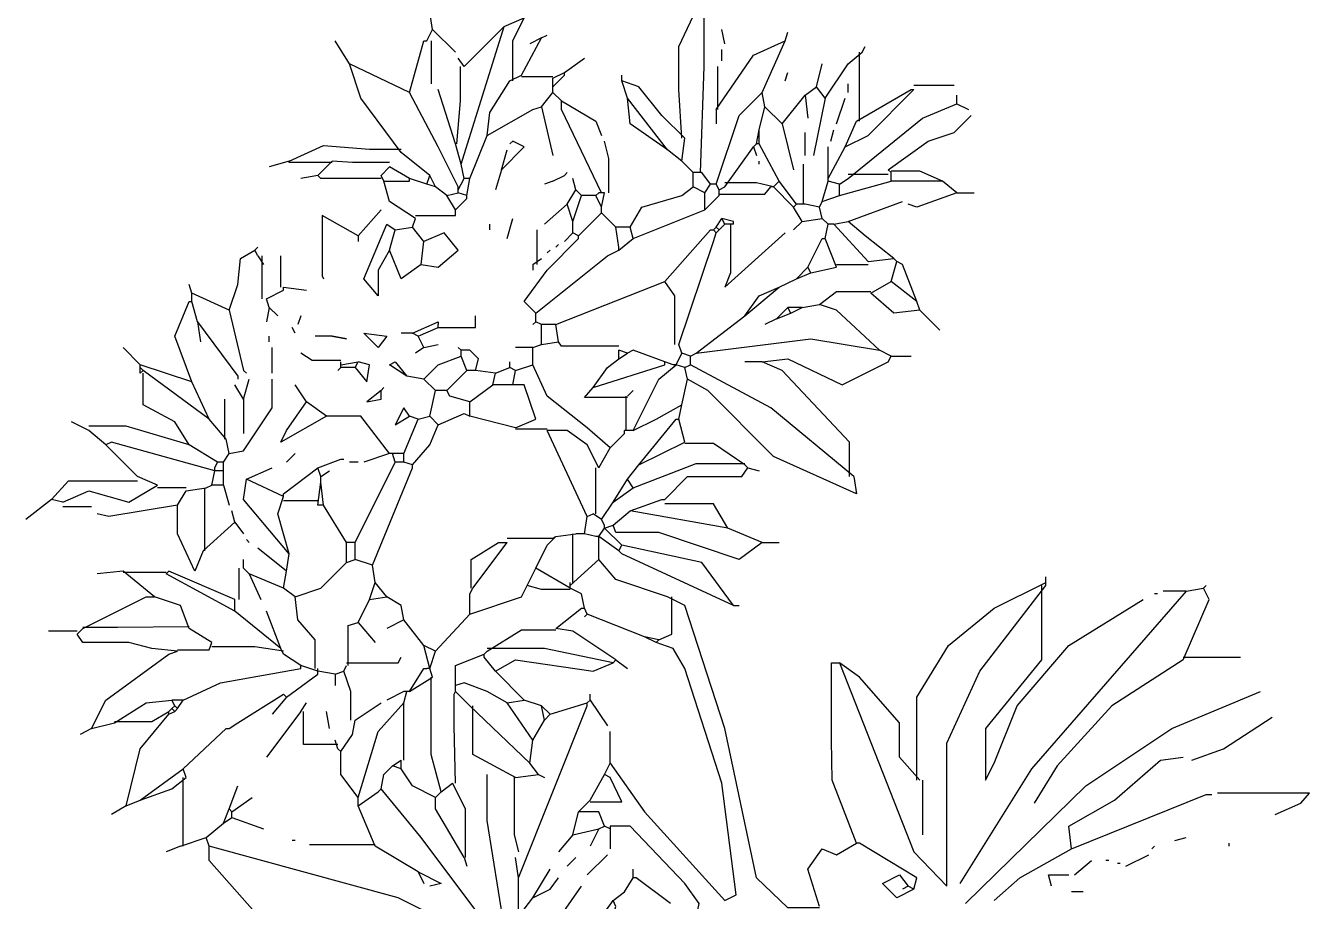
# Model space of a CAD drawing. Header units: millimetres. Extents: x 284148 to 331264, y 78716 to 101523.
# Drawn here: x 292870 to 294513, y 86061 to 87181 of the extents above; entities that cross this region are included whole.
import ezdxf

# ---------------------------------------------------------------- set-up
doc = ezdxf.new("R2010")
doc.units = ezdxf.units.MM

# ---------------------------------------------------------------- blocks, each defined once
blk = doc.blocks.new('A$C6360760E')
at = {"linetype": 'Continuous'}
for points in [[(1155, 2420), (1151.3, 2482.3), (1151.3, 2537.3), (1177, 2592.3), (1188, 2596)], [(1178.8, 2376), (1183.4, 2511.7), (1183.4, 2596)], [(835.9, 2559.3), (832.3, 2581.3)], [(872.7, 2387), (927.6, 2563)], [(876.3, 2511.7), (927.6, 2563)], [(927.6, 2563), (953.3, 2574)], [(938.6, 2493.3), (938.6, 2544.7), (953.3, 2574)], [(828.6, 2544.7), (835.9, 2559.3)], [(835.9, 2559.3), (865.3, 2530)], [(949.6, 2500.7), (975.3, 2548.3)], [(975.3, 2548.3), (960.6, 2541)], [(975.3, 2548.3), (982.6, 2552)], [(1210, 2541), (1206.3, 2559.3)], [(1287, 2544.7), (1290.6, 2555.7)], [(729.6, 2515.3), (711.3, 2544.7)], [(806.6, 2478.7), (825, 2544.7), (828.6, 2544.7)], [(834.1, 2544.7), (834.1, 2489.7)], [(1199, 2456.7), (1246.6, 2526.3), (1287, 2544.7)], [(1206.3, 2519), (1206.3, 2533.7)], [(1257.6, 2478.7), (1287, 2544.7)], [(1338.3, 2471.3), (1367.6, 2515.3), (1385.9, 2530)], [(1382.3, 2442), (1382.3, 2530)], [(1385.9, 2530), (1389.6, 2537.3)], [(795.6, 2401.7), (744.3, 2471.3), (729.6, 2515.3)], [(806.6, 2478.7), (729.6, 2515.3)], [(876.3, 2511.7), (868.9, 2522.7)], [(1004.6, 2504.3), (1030.3, 2522.7)], [(1327.3, 2486), (1334.7, 2515.3)], [(867.1, 2412.7), (871.7, 2467.7), (871.7, 2511.7)], [(935, 2493.3), (949.6, 2500.7)], [(989.9, 2498.8), (949.6, 2498.8)], [(989.9, 2486), (1004.6, 2500.7), (1004.6, 2504.3)], [(989.9, 2497), (1004.6, 2504.3)], [(989.9, 2486), (989.9, 2497)], [(1078, 2493.3), (1078, 2500.7)], [(1200.8, 2456.7), (1200.8, 2511.7)], [(1287, 2493.3), (1290.6, 2504.3)], [(865.3, 2412.7), (843.3, 2482.3)], [(905.7, 2423.7), (909.3, 2453), (935, 2493.3)], [(989.9, 2478.7), (989.9, 2486)], [(1158.6, 2420), (1129.3, 2449.3), (1100, 2486), (1078, 2493.3)], [(1085.3, 2471.3), (1078, 2493.3)], [(1312.6, 2475), (1327.3, 2486)], [(1338.3, 2471.3), (1327.3, 2486)], [(1364, 2409), (1393.3, 2423.7), (1452, 2482.3)], [(1367.6, 2478.7), (1367.6, 2489.7)], [(1378.6, 2442), (1448.3, 2482.3), (1452, 2482.3)], [(1452, 2487.8), (1503.3, 2487.8)], [(868.9, 2357.7), (843.3, 2409), (806.6, 2478.7)], [(975.3, 2460.3), (989.9, 2478.7)], [(1001, 2467.7), (989.9, 2478.7)], [(1052.3, 2350.3), (1001, 2456.7), (1001, 2467.7)], [(1001, 2467.7), (1045, 2442), (1052.3, 2423.7)], [(1136.6, 2405.3), (1089, 2438.3), (1085.3, 2471.3)], [(1136.6, 2405.3), (1085.3, 2471.3)], [(1199, 2361.3), (1228.3, 2449.3), (1257.6, 2478.7)], [(1261.3, 2460.3), (1257.6, 2478.7)], [(1283.3, 2438.3), (1312.6, 2475)], [(1312.6, 2475), (1316.3, 2445.7)], [(1338.3, 2471.3), (1323.6, 2398)], [(1353, 2438.3), (1364, 2471.3)], [(1367.6, 2368.7), (1463, 2445.7), (1506.9, 2464)], [(1506.9, 2464), (1506.9, 2475)], [(1506.9, 2464), (1521.6, 2456.7)], [(905.7, 2423.7), (964.3, 2456.7), (975.3, 2460.3)], [(975.3, 2460.3), (989.9, 2398)], [(1199, 2456.7), (1199, 2438.3)], [(1254, 2431), (1261.3, 2460.3)], [(1283.3, 2438.3), (1261.3, 2460.3)], [(1418.9, 2379.7), (1470.3, 2416.3), (1503.3, 2427.3), (1525.3, 2449.3)], [(1283.3, 2438.3), (1297.9, 2379.7)], [(1364, 2409), (1378.6, 2442)], [(883.6, 2368.7), (905.7, 2423.7)], [(924, 2379.7), (953.3, 2409), (938.6, 2416.3), (935, 2412.7)], [(1061.5, 2350.3), (1061.5, 2394.3), (1056, 2416.3)], [(1155, 2390.7), (1158.6, 2420)], [(1250.3, 2412.7), (1254, 2431)], [(1254, 2412.7), (1254, 2431)], [(1312.6, 2398), (1312.6, 2427.3)], [(1345.6, 2416.3), (1349.3, 2431)], [(652.6, 2390.7), (696.6, 2410.8), (755.3, 2406.2), (795.6, 2406.2)], [(832.3, 2372.3), (795.6, 2401.7)], [(872.7, 2387), (865.3, 2412.7)], [(924, 2379.7), (931.3, 2405.3)], [(1155, 2390.7), (1136.6, 2405.3)], [(1210, 2357.7), (1246.6, 2409)], [(1246.6, 2409), (1250.3, 2412.7)], [(1246.6, 2409), (1250.3, 2398)], [(1254, 2412.7), (1250.3, 2412.7)], [(1279.6, 2365), (1254, 2412.7)], [(1342, 2368.7), (1364, 2409)], [(1342, 2368.7), (1342, 2409)], [(652.6, 2390.7), (627, 2383.3)], [(707.6, 2388.8), (652.6, 2388.8), (652.6, 2390.7)], [(689.3, 2372.3), (707.6, 2390.7)], [(781, 2388.8), (733.3, 2388.8), (707.6, 2390.7)], [(770, 2372.3), (781, 2383.3)], [(806.6, 2368.7), (781, 2383.3)], [(876.3, 2368.7), (872.7, 2387)], [(1169.6, 2376), (1155, 2390.7)], [(1254, 2387), (1254, 2390.7)], [(1310.8, 2335.7), (1310.8, 2387)], [(689.3, 2372.3), (667.3, 2368.7)], [(770, 2368.7), (693, 2368.7), (689.3, 2372.3)], [(773.6, 2365), (770, 2372.3)], [(773.6, 2365), (806.6, 2365), (806.6, 2368.7)], [(828.6, 2361.3), (806.6, 2368.7)], [(828.6, 2361.3), (832.3, 2372.3)], [(839.6, 2357.7), (832.3, 2372.3)], [(868.9, 2354), (876.3, 2368.7)], [(883.6, 2368.7), (876.3, 2368.7)], [(880, 2346.7), (883.6, 2368.7)], [(924, 2379.7), (916.6, 2354)], [(989.9, 2365), (1004.6, 2372.3)], [(989.9, 2365), (1004.6, 2372.3)], [(1004.6, 2372.3), (1008.3, 2376)], [(1019.3, 2354), (1015.6, 2368.7)], [(1169.6, 2357.7), (1169.6, 2376)], [(1180.7, 2376), (1169.6, 2376)], [(1191.6, 2361.3), (1180.7, 2376)], [(1342, 2365), (1342, 2368.7)], [(1356.6, 2361.3), (1367.6, 2368.7)], [(1367.6, 2374.2), (1418.9, 2374.2)], [(1422.7, 2376), (1418.9, 2379.7)], [(1488.7, 2365), (1459.3, 2377.8), (1422.7, 2377.8)], [(1422.7, 2365), (1422.7, 2376)], [(814, 2317.3), (781, 2339.3), (773.6, 2365)], [(839.6, 2357.7), (828.6, 2361.3)], [(854.3, 2346.7), (839.6, 2357.7)], [(854.3, 2346.7), (868.9, 2350.3)], [(868.9, 2354), (868.9, 2357.7)], [(868.9, 2350.3), (868.9, 2354)], [(880, 2346.7), (868.9, 2350.3)], [(989.9, 2365), (979, 2361.3)], [(1008.3, 2335.7), (1019.3, 2354)], [(1026.7, 2346.7), (1019.3, 2354)], [(1045, 2346.7), (1048.6, 2350.3)], [(1052.3, 2350.3), (1048.6, 2350.3)], [(1052.3, 2332), (1056, 2350.3)], [(1056, 2350.3), (1052.3, 2350.3)], [(1089, 2306.3), (1103.6, 2332), (1155, 2346.7), (1169.6, 2357.7)], [(1184.3, 2350.3), (1169.6, 2357.7)], [(1184.3, 2350.3), (1191.6, 2361.3)], [(1184.3, 2328.3), (1184.3, 2350.3)], [(1199, 2361.3), (1191.6, 2361.3)], [(1202.6, 2354), (1199, 2361.3)], [(1202.6, 2348.5), (1261.3, 2348.5), (1268.7, 2357.7)], [(1202.6, 2354), (1210, 2357.7)], [(1202.6, 2346.7), (1202.6, 2354)], [(1272.3, 2357.7), (1250.3, 2363.2), (1210, 2363.2)], [(1272.3, 2357.7), (1268.7, 2357.7)], [(1272.3, 2357.7), (1279.6, 2365)], [(1297.9, 2332), (1272.3, 2357.7)], [(1301.7, 2335.7), (1279.6, 2365)], [(1334.7, 2339.3), (1342, 2365)], [(1356.6, 2361.3), (1342, 2365)], [(1356.6, 2346.7), (1422.7, 2365)], [(1356.6, 2346.7), (1356.6, 2361.3)], [(1488.7, 2365), (1422.7, 2365)], [(1506.9, 2350.3), (1455.7, 2332), (1444.6, 2335.7)], [(1506.9, 2350.3), (1488.7, 2365)], [(1506.9, 2350.3), (1529, 2350.3)], [(865.3, 2328.3), (854.3, 2346.7)], [(865.3, 2328.3), (880, 2343), (880, 2346.7)], [(1008.3, 2335.7), (979, 2310)], [(1015.6, 2313.7), (1008.3, 2335.7)], [(1015.6, 2313.7), (1026.7, 2346.7)], [(1045, 2346.7), (1026.7, 2346.7)], [(1052.3, 2332), (1045, 2346.7)], [(1184.3, 2328.3), (1202.6, 2346.7)], [(1297.9, 2332), (1301.7, 2335.7)], [(1312.6, 2335.7), (1301.7, 2335.7)], [(1331, 2332), (1312.6, 2335.7)], [(1331, 2332), (1334.7, 2339.3)], [(1334.7, 2339.3), (1356.6, 2346.7)], [(1367.6, 2313.7), (1437.3, 2339.3)], [(740.6, 2295.3), (694.8, 2321), (694.8, 2244), (696.6, 2240.3)], [(740.6, 2295.3), (770, 2328.3)], [(810.3, 2306.3), (814, 2317.3)], [(814, 2321), (865.3, 2321), (865.3, 2328.3)], [(931.3, 2291.7), (938.6, 2317.3)], [(1022.9, 2295.3), (1052.3, 2324.7)], [(1052.3, 2324.7), (1052.3, 2332)], [(1070.6, 2306.3), (1052.3, 2324.7)], [(1092.6, 2291.7), (1184.3, 2328.3)], [(1199, 2306.3), (1206.3, 2317.3)], [(1210, 2310), (1206.3, 2317.3)], [(1221, 2313.7), (1206.3, 2317.3)], [(1309, 2313.7), (1297.9, 2332)], [(1309, 2313.7), (1334.7, 2317.3)], [(1334.7, 2317.3), (1331, 2332)], [(1342, 2310), (1334.7, 2317.3)], [(781, 2277), (766.3, 2251.3), (766.3, 2218.3), (747.9, 2240.3), (777.3, 2310), (788.3, 2302.7)], [(781, 2277), (788.3, 2302.7)], [(788.3, 2302.7), (810.3, 2306.3)], [(825, 2288), (810.3, 2306.3)], [(909.3, 2302.7), (909.3, 2310)], [(969.8, 2258.7), (969.8, 2302.7)], [(1015.6, 2299), (1015.6, 2313.7)], [(1074.3, 2280.7), (1070.6, 2306.3)], [(1089, 2306.3), (1070.6, 2306.3)], [(1092.6, 2291.7), (1089, 2306.3)], [(1133, 2236.7), (1191.6, 2302.7), (1195.3, 2302.7)], [(1195.3, 2302.7), (1199, 2306.3)], [(1199, 2299), (1195.3, 2302.7)], [(1202.6, 2302.7), (1199, 2306.3)], [(1199, 2299), (1202.6, 2302.7)], [(1202.6, 2302.7), (1210, 2310)], [(1221, 2310), (1210, 2310)], [(1217.3, 2310), (1217.3, 2247.7), (1210, 2229.3), (1287, 2299)], [(1221, 2310), (1221, 2313.7)], [(1309, 2313.7), (1297.9, 2302.7)], [(1338.3, 2291.7), (1342, 2310)], [(1349.3, 2310), (1342, 2310)], [(1349.3, 2310), (1367.6, 2313.7)], [(1393.3, 2262.3), (1349.3, 2310)], [(1426.3, 2266), (1389.6, 2295.3), (1367.6, 2313.7)], [(740.6, 2295.3), (740.6, 2288)], [(821.3, 2258.7), (843.3, 2255), (868.9, 2277), (850.6, 2299), (825, 2288)], [(821.3, 2258.7), (825, 2288)], [(968, 2196.3), (953.3, 2211), (982.6, 2251.3), (1022.9, 2291.7), (1022.9, 2295.3)], [(993.7, 2280.7), (997.3, 2284.3)], [(1015.6, 2299), (1004.6, 2288)], [(1022.9, 2295.3), (1015.6, 2299)], [(1074.3, 2277), (1092.6, 2291.7)], [(1151.3, 2156), (1195.3, 2288), (1199, 2299)], [(1316.3, 2255), (1334.7, 2291.7), (1338.3, 2291.7)], [(1353, 2255), (1338.3, 2291.7)], [(575.6, 2200), (586.6, 2233), (590.3, 2266), (608.6, 2277)], [(608.6, 2277), (612.3, 2280.7)], [(612.3, 2269.7), (608.6, 2277)], [(612.3, 2269.7), (619.6, 2258.7)], [(617.8, 2214.7), (617.8, 2269.7)], [(641.6, 2229.3), (641.6, 2269.7)], [(821.3, 2258.7), (795.6, 2240.3), (781, 2277)], [(968, 2196.3), (1059.7, 2269.7)], [(982.6, 2273.3), (986.3, 2277)], [(1059.7, 2269.7), (1074.3, 2277)], [(1059.7, 2269.7), (1074.3, 2277)], [(1074.3, 2277), (1074.3, 2280.7)], [(964.3, 2258.7), (975.3, 2266)], [(964.3, 2258.7), (964.3, 2251.3)], [(1301.7, 2240.3), (1316.3, 2255)], [(1320, 2247.7), (1316.3, 2255)], [(1320, 2247.7), (1353, 2255)], [(1353, 2258.7), (1393.3, 2258.7)], [(1393.3, 2262.3), (1426.3, 2266)], [(1422.7, 2236.7), (1430, 2262.3)], [(1430, 2262.3), (1426.3, 2266)], [(1455.7, 2211), (1437.3, 2258.7), (1430, 2262.3)], [(993.7, 2181.7), (1133, 2236.7)], [(1145.8, 2156), (1145.8, 2218.3), (1133, 2236.7)], [(1279.6, 2229.3), (1301.7, 2240.3)], [(1301.7, 2240.3), (1320, 2247.7)], [(1397, 2222), (1422.7, 2236.7)], [(1455.7, 2211), (1422.7, 2236.7)], [(528, 2222), (524.3, 2233)], [(575.6, 2200), (528, 2222)], [(528, 2211), (528, 2222)], [(623.3, 2214.7), (645.3, 2225.7), (645.3, 2229.3)], [(645.3, 2229.3), (674.6, 2225.7)], [(1235.6, 2192.7), (1279.6, 2229.3)], [(1235.6, 2192.7), (1254, 2218.3), (1279.6, 2229.3)], [(1331, 2207.3), (1353, 2223.8), (1397, 2223.8)], [(1459.3, 2200), (1426.3, 2196.3), (1397, 2222)], [(528, 2108.3), (506, 2167), (524.3, 2211), (528, 2211)], [(535.3, 2185.3), (528, 2211)], [(627, 2203.7), (623.3, 2214.7)], [(627, 2203.7), (623.3, 2185.3)], [(627, 2203.7), (638, 2192.7)], [(1276, 2189), (1290.6, 2203.7)], [(1294.3, 2196.3), (1290.6, 2203.7)], [(1309, 2203.7), (1290.6, 2203.7)], [(1294.3, 2196.3), (1309, 2203.7)], [(1309, 2203.7), (1331, 2207.3)], [(1408, 2148.7), (1353, 2200), (1331, 2207.3)], [(1459.3, 2200), (1455.7, 2211)], [(535.3, 2185.3), (586.6, 2115.7), (586.6, 2112)], [(535.3, 2185.3), (539, 2159.7)], [(575.6, 2200), (593.9, 2123), (597.7, 2119.3)], [(667.3, 2192.7), (663.6, 2181.7)], [(810.3, 2170.7), (843.3, 2185.3), (843.3, 2181.7)], [(843.3, 2178), (891, 2178), (891, 2192.7)], [(968, 2185.3), (964.3, 2181.7)], [(968, 2185.3), (968, 2196.3)], [(975.3, 2181.7), (968, 2185.3)], [(1173.3, 2145), (1235.6, 2192.7)], [(1276, 2189), (1261.3, 2181.7)], [(1276, 2189), (1294.3, 2196.3)], [(1459.3, 2200), (1485, 2174.3)], [(660, 2170.7), (656.3, 2178)], [(766.3, 2152.3), (747.9, 2170.7), (777.3, 2167), (766.3, 2152.3)], [(810.3, 2170.7), (795.6, 2170.7)], [(817.6, 2167), (810.3, 2170.7)], [(817.6, 2167), (843.3, 2178)], [(843.3, 2178), (843.3, 2181.7)], [(975.3, 2156), (975.3, 2181.7)], [(993.7, 2181.7), (975.3, 2181.7)], [(997.3, 2159.7), (993.7, 2181.7)], [(462, 2130.3), (439.9, 2152.3)], [(627, 2159.7), (627, 2167)], [(630.7, 2119.3), (630.7, 2152.3)], [(707.6, 2167), (685.6, 2167)], [(707.6, 2167), (726, 2163.3), (707.6, 2167)], [(825, 2152.3), (814, 2145)], [(825, 2152.3), (817.6, 2167)], [(825, 2152.3), (843.3, 2156)], [(872.7, 2148.7), (868.9, 2152.3)], [(964.3, 2152.3), (942.3, 2152.3)], [(964.3, 2152.3), (975.3, 2156)], [(964.3, 2130.3), (964.3, 2152.3)], [(975.3, 2156), (997.3, 2159.7)], [(1074.3, 2154.2), (1001, 2154.2), (997.3, 2159.7)], [(1155, 2145), (1151.3, 2156)], [(1173.3, 2145), (1320, 2163.3), (1408, 2148.7)], [(718.7, 2135.8), (681.9, 2135.8), (667.3, 2145)], [(825, 2112), (843.3, 2130.3), (872.7, 2141.3)], [(891, 2123), (894.6, 2137.7), (883.6, 2148.7), (872.7, 2148.7)], [(872.7, 2141.3), (872.7, 2148.7)], [(880, 2123), (872.7, 2141.3)], [(1041.3, 2101), (1059.7, 2126.7), (1074.3, 2137.7)], [(1074.3, 2137.7), (1074.3, 2148.7)], [(1085.3, 2145), (1074.3, 2148.7)], [(1074.3, 2137.7), (1085.3, 2145)], [(1133, 2134), (1092.6, 2148.7), (1085.3, 2145)], [(1147.7, 2130.3), (1155, 2145)], [(1166, 2141.3), (1155, 2145)], [(1166, 2141.3), (1173.3, 2145)], [(1166, 2130.3), (1166, 2141.3)], [(1257.6, 2134), (1290.6, 2137.7), (1360.3, 2104.7), (1418.9, 2134), (1422.7, 2141.3)], [(1422.7, 2141.3), (1408, 2148.7)], [(1422.7, 2141.3), (1448.3, 2141.3)], [(528, 2108.3), (462, 2130.3)], [(462, 2126.7), (462, 2130.3)], [(462, 2119.3), (462, 2126.7)], [(465.6, 2123), (462, 2126.7)], [(462, 2119.3), (465.6, 2123)], [(550, 2060.7), (465.6, 2123)], [(524.3, 2027.7), (506, 2057), (465.6, 2079), (465.6, 2119.3)], [(718.7, 2126.7), (714.9, 2123)], [(718.7, 2130.3), (740.6, 2134)], [(718.7, 2130.3), (718.7, 2134)], [(718.7, 2126.7), (718.7, 2130.3)], [(737, 2126.7), (718.7, 2126.7)], [(737, 2126.7), (740.6, 2134)], [(737, 2126.7), (751.7, 2108.3), (755.3, 2130.3), (740.6, 2134)], [(803, 2115.7), (781, 2130.3), (788.3, 2134), (803, 2115.7)], [(854.3, 2097.3), (880, 2123)], [(891, 2123), (880, 2123)], [(916.6, 2119.3), (891, 2123)], [(913, 2104.7), (916.6, 2119.3)], [(916.6, 2119.3), (935, 2126.7)], [(935, 2126.7), (935, 2134)], [(942.3, 2123), (935, 2126.7)], [(938.6, 2104.7), (942.3, 2123)], [(942.3, 2123), (964.3, 2130.3)], [(1063.3, 2024), (1034, 2049.7), (982.6, 2090), (964.3, 2130.3)], [(1041.3, 2101), (1133, 2130.3), (1133, 2134)], [(1092.6, 2046), (1125.6, 2112), (1147.7, 2130.3)], [(1143.9, 2130.3), (1133, 2134)], [(1147.7, 2130.3), (1143.9, 2130.3)], [(1158.6, 2126.7), (1147.7, 2130.3)], [(1158.6, 2126.7), (1166, 2130.3)], [(1162.3, 2112), (1158.6, 2126.7)], [(1375, 1987.3), (1268.7, 2075.3), (1166, 2130.3)], [(1257.6, 2134), (1235.6, 2134)], [(1369.4, 1987.3), (1369.4, 2031.3), (1283.3, 2123), (1257.6, 2134)], [(550, 2060.7), (528, 2108.3)], [(575.6, 2016.7), (593.9, 2020.3), (630.7, 2075.3), (630.7, 2112)], [(593.9, 2086.3), (583, 2104.7)], [(593.9, 2086.3), (601.3, 2112)], [(674.6, 2082.7), (660, 2104.7)], [(825, 2112), (803, 2115.7)], [(839.6, 2097.3), (825, 2112)], [(883.6, 2082.7), (913, 2104.7)], [(938.6, 2104.7), (913, 2104.7)], [(942.3, 2049.7), (968, 2060.7), (953.3, 2104.7), (938.6, 2104.7)], [(1155, 2079), (1162.3, 2112)], [(1375, 1987.3), (1378.6, 1965.3), (1272.3, 2013), (1188, 2097.3), (1162.3, 2112)], [(570.1, 2035), (570.1, 2086.3)], [(593.9, 2086.3), (593.9, 2042.3)], [(770, 2097.3), (751.7, 2082.7), (770, 2086.3), (770, 2097.3)], [(770, 2097.3), (773.6, 2101)], [(832.3, 2064.3), (839.6, 2097.3)], [(854.3, 2097.3), (839.6, 2097.3)], [(883.6, 2082.7), (858, 2090), (854.3, 2097.3)], [(1085.3, 2088.2), (1030.3, 2088.2), (1041.3, 2101)], [(1083.5, 2046), (1083.5, 2090)], [(1085.3, 2090), (1092.6, 2097.3)], [(700.3, 2064.3), (641.6, 2031.3), (649, 2046), (674.6, 2082.7)], [(700.3, 2064.3), (674.6, 2082.7)], [(806.6, 2064.3), (799.3, 2075.3), (788.3, 2053.3), (806.6, 2064.3)], [(883.6, 2064.3), (883.6, 2082.7)], [(1092.6, 2046), (1122, 2060.7), (1155, 2079)], [(1151.3, 2060.7), (1155, 2079)], [(396, 2046), (374, 2057)], [(572, 2035), (550, 2060.7)], [(781, 2016.7), (744.3, 2064.3), (700.3, 2064.3)], [(799.3, 2016.7), (817.6, 2060.7)], [(817.6, 2060.7), (806.6, 2064.3)], [(810.3, 2002), (832.3, 2027.7), (843.3, 2053.3)], [(817.6, 2060.7), (832.3, 2064.3)], [(843.3, 2053.3), (832.3, 2064.3)], [(843.3, 2053.3), (876.3, 2068), (883.6, 2064.3)], [(942.3, 2049.7), (883.6, 2064.3)], [(1100, 2002), (1147.7, 2060.7), (1151.3, 2060.7)], [(1158.6, 2031.3), (1151.3, 2060.7)], [(524.3, 2027.7), (443.7, 2051.5), (396, 2051.5)], [(418, 2027.7), (396, 2046)], [(982.6, 2047.8), (942.3, 2047.8)], [(1034, 1936), (982.6, 2046)], [(1048.6, 1998.3), (1034, 2027.7), (1008.3, 2046), (982.6, 2046)], [(1063.3, 2024), (1081.6, 2042.3), (1081.6, 2046)], [(1092.6, 2046), (1081.6, 2046)], [(557.3, 1994.7), (425.3, 2031.3), (418, 2027.7)], [(458.3, 1987.3), (418, 2027.7)], [(560.9, 2005.7), (524.3, 2027.7)], [(575.6, 2016.7), (572, 2035)], [(1048.6, 1998.3), (1063.3, 2024)], [(1100, 2002), (1158.6, 2031.3)], [(1235.6, 2002), (1195.3, 2029.5), (1158.6, 2029.5)], [(557.3, 1998.3), (560.9, 2005.7)], [(568.3, 2005.7), (560.9, 2005.7)], [(568.3, 2005.7), (575.6, 2016.7)], [(568.3, 1994.7), (568.3, 2005.7)], [(649, 2005.7), (660, 2016.7)], [(689.3, 1998.3), (718.7, 2009.3), (722.3, 2009.3)], [(740.6, 2005.7), (729.6, 2005.7)], [(737, 1903), (788.3, 2005.7)], [(781, 2016.7), (747.9, 2005.7)], [(784.7, 2016.7), (781, 2016.7)], [(788.3, 2005.7), (784.7, 2016.7)], [(799.3, 2016.7), (784.7, 2016.7)], [(799.3, 2005.7), (788.3, 2005.7)], [(799.3, 2005.7), (799.3, 2016.7)], [(810.3, 2002), (799.3, 2005.7)], [(553.6, 1976.3), (557.3, 1994.7)], [(557.3, 1994.7), (557.3, 1998.3)], [(568.3, 1994.7), (557.3, 1994.7)], [(568.3, 1976.3), (568.3, 1994.7)], [(597.7, 1983.7), (630.7, 1998.3)], [(645.3, 1965.3), (689.3, 1998.3)], [(693, 1987.3), (689.3, 1998.3)], [(693, 1987.3), (704, 1994.7)], [(759, 1873.7), (810.3, 1998.3), (810.3, 2002)], [(1045, 1939.7), (1045, 1998.3)], [(1085.3, 1983.7), (1100, 2002)], [(1092.6, 1972.7), (1173.3, 2003.8), (1235.6, 2003.8)], [(1133, 1958), (1162.3, 1987.3), (1231.9, 1987.3), (1239.3, 1998.3)], [(1239.3, 1998.3), (1235.6, 2002)], [(1239.3, 1998.3), (1254, 1994.7)], [(348.3, 1958), (370.3, 1981.8), (458.3, 1981.8)], [(363, 1954.3), (396, 1969), (447.3, 1954.3), (484, 1976.3)], [(484, 1976.3), (458.3, 1987.3)], [(520.6, 1972.7), (484, 1972.7)], [(520.6, 1969), (546.3, 1972.7)], [(544.4, 1892), (544.4, 1972.7)], [(546.3, 1972.7), (553.6, 1976.3)], [(568.3, 1976.3), (553.6, 1976.3)], [(568.3, 1976.3), (575.6, 1950.7)], [(652.6, 1888.3), (593.9, 1958), (597.7, 1983.7)], [(645.3, 1961.7), (597.7, 1983.7)], [(689.3, 1950.7), (693, 1980)], [(693, 1980), (693, 1987.3)], [(696.6, 1950.7), (693, 1980)], [(1067, 1954.3), (1085.3, 1983.7)], [(1067, 1954.3), (1092.6, 1972.7)], [(1092.6, 1972.7), (1085.3, 1983.7)], [(348.3, 1958), (315.3, 1932.3)], [(363, 1954.3), (348.3, 1958)], [(509.7, 1950.7), (520.6, 1969)], [(652.6, 1888.3), (638, 1939.7), (645.3, 1961.7)], [(645.3, 1961.7), (645.3, 1965.3)], [(689.3, 1956.2), (645.3, 1956.2)], [(1089, 1943.3), (1129.3, 1958), (1133, 1958)], [(363, 1948.8), (399.6, 1948.8)], [(509.7, 1950.7), (421.6, 1936), (406.9, 1939.7)], [(542.6, 1892), (531.6, 1866.3), (509.7, 1914), (509.7, 1950.7)], [(583, 1928.7), (579.3, 1943.3)], [(696.6, 1950.7), (689.3, 1950.7)], [(726, 1903), (696.6, 1950.7)], [(1034, 1936), (1041.3, 1939.7)], [(1052.3, 1932.3), (1041.3, 1939.7)], [(1052.3, 1932.3), (1067, 1954.3)], [(1067, 1925), (1089, 1943.3)], [(1213.7, 1921.3), (1089, 1943.3)], [(1213.7, 1921.3), (1195.3, 1952.5), (1133, 1952.5)], [(542.6, 1892), (583, 1928.7)], [(583, 1928.7), (593.9, 1914)], [(1030.3, 1914), (1034, 1936)], [(1056, 1925), (1052.3, 1932.3)], [(1056, 1921.3), (1067, 1925)], [(1056, 1921.3), (1056, 1925)], [(1257.6, 1903), (1228.3, 1881), (1125.6, 1915.8), (1070.6, 1915.8), (1067, 1925)], [(601.3, 1903), (597.7, 1906.7)], [(931.3, 1908.5), (989.9, 1908.5), (993.7, 1910.3)], [(968, 1870), (982.6, 1899.3), (993.7, 1910.3)], [(993.7, 1910.3), (1019.3, 1914)], [(1015.6, 1851.7), (1015.6, 1914)], [(1030.3, 1914), (1019.3, 1914)], [(1045, 1910.3), (1030.3, 1914)], [(1048.6, 1910.3), (1045, 1910.3)], [(1048.6, 1910.3), (1056, 1921.3)], [(1048.6, 1881), (1048.6, 1910.3)], [(1074.3, 1892), (1048.6, 1910.3)], [(1078, 1899.3), (1056, 1921.3)], [(1257.6, 1903), (1213.7, 1921.3)], [(649, 1866.3), (612.3, 1895.7)], [(726, 1877.3), (726, 1903)], [(737, 1903), (726, 1903)], [(737, 1881), (737, 1903)], [(885.4, 1844.3), (885.4, 1881), (920.3, 1903), (931.3, 1903)], [(887.3, 1844.3), (931.3, 1903)], [(1074.3, 1892), (1078, 1899.3)], [(1221, 1822.3), (1078, 1888.3), (1074.3, 1892)], [(1221, 1822.3), (1180.7, 1877.3), (1078, 1899.3)], [(1257.6, 1903), (1279.6, 1903)], [(593.9, 1870), (593.9, 1881)], [(649, 1866.3), (652.6, 1888.3)], [(660, 1833.3), (693, 1844.3), (726, 1877.3)], [(726, 1877.3), (737, 1881)], [(759, 1873.7), (737, 1881)], [(762.6, 1851.7), (759, 1873.7)], [(1012, 1848), (1048.6, 1881)], [(1136.6, 1833.3), (1070.6, 1855.3), (1048.6, 1881)], [(439.9, 1866.3), (406.9, 1862.7)], [(480.3, 1833.3), (439.9, 1866.3)], [(495, 1864.5), (439.9, 1864.5)], [(583, 1829.7), (498.6, 1866.3), (495, 1862.7)], [(583, 1815), (495, 1862.7)], [(588.5, 1829.7), (588.5, 1870)], [(601.3, 1862.7), (593.9, 1870)], [(645.3, 1844.3), (601.3, 1862.7)], [(601.3, 1862.7), (616, 1829.7)], [(645.3, 1844.3), (649, 1866.3)], [(956.9, 1848), (968, 1870)], [(1012, 1844.3), (968, 1870)], [(1620.6, 1851.7), (1620.6, 1859)], [(660, 1833.3), (645.3, 1844.3)], [(755.3, 1829.7), (762.6, 1851.7)], [(777.3, 1833.3), (762.6, 1851.7)], [(883.6, 1811.3), (949.6, 1833.3), (956.9, 1848)], [(883.6, 1837), (887.3, 1844.3)], [(1012, 1842.5), (975.3, 1842.5), (956.9, 1848)], [(1012, 1848), (1012, 1851.7)], [(1012, 1844.3), (1012, 1848)], [(1030.3, 1818.7), (1026.7, 1837), (1012, 1844.3)], [(1356.6, 1749), (1452, 1507), (1494.1, 1463), (1494.1, 1646.3), (1536.3, 1738), (1620.6, 1848)], [(1455.7, 1598.7), (1455.7, 1705), (1496, 1771), (1554.6, 1818.7), (1620.6, 1851.7)], [(1800.3, 1840.7), (1602.3, 1613.3), (1510.6, 1466.7)], [(1615.1, 1848), (1615.1, 1752.7), (1543.7, 1664.7), (1543.7, 1598.7), (1554.6, 1620.7), (1584, 1694), (1650, 1771), (1745.3, 1829.7)], [(1620.6, 1848), (1620.6, 1851.7)], [(1800.3, 1840.7), (1771, 1840.7)], [(1796.6, 1752.7), (1829.6, 1829.7), (1822.3, 1844.3)], [(1800.3, 1840.7), (1822.3, 1844.3)], [(1822.3, 1844.3), (1826, 1848)], [(388.6, 1793), (469.3, 1833.3), (480.3, 1833.3)], [(524.3, 1793), (513.3, 1822.3), (480.3, 1833.3)], [(583, 1815), (583, 1829.7)], [(685.6, 1741.7), (685.6, 1778.3), (663.6, 1804), (660, 1833.3)], [(740.6, 1800.3), (755.3, 1829.7)], [(755.3, 1829.7), (777.3, 1833.3)], [(799.3, 1804), (795.6, 1822.3), (777.3, 1833.3)], [(883.6, 1822.3), (883.6, 1837)], [(883.6, 1822.3), (883.6, 1837)], [(1125.6, 1778.3), (1142.1, 1785.7), (1142.1, 1833.3)], [(1331, 1435.5), (1290.6, 1435.5), (1250.3, 1474), (1210, 1664.7), (1158.6, 1822.3), (1136.6, 1833.3)], [(1763.7, 1837), (1760, 1837)], [(641.6, 1767.3), (583, 1815)], [(641.6, 1767.3), (623.3, 1815)], [(839.6, 1763.7), (883.6, 1811.3)], [(883.6, 1811.3), (883.6, 1822.3)], [(993.7, 1793), (1026.7, 1818.7), (1030.3, 1818.7)], [(1034, 1811.3), (1030.3, 1818.7)], [(1034, 1811.3), (1030.3, 1807.7)], [(1107.3, 1782), (1034, 1811.3)], [(1221, 1822.3), (1228.3, 1822.3)], [(381.3, 1785.7), (388.6, 1793)], [(524.3, 1794.8), (432.6, 1793.9), (388.6, 1793.9)], [(553.6, 1774.7), (524.3, 1793)], [(727.8, 1745.3), (727.8, 1796.7), (740.6, 1800.3)], [(740.6, 1800.3), (762.6, 1774.7)], [(799.3, 1804), (777.3, 1793)], [(825, 1771), (799.3, 1804)], [(905.7, 1763.7), (949.6, 1791.2), (993.7, 1791.2)], [(1070.6, 1752.7), (1015.6, 1789.3), (993.7, 1793)], [(381.3, 1789.3), (344.6, 1789.3)], [(509.7, 1763.7), (476.7, 1767.3), (447.3, 1774.7), (388.6, 1774.7), (381.3, 1785.7)], [(509.7, 1765.5), (550, 1765.5), (553.6, 1774.7)], [(1063.3, 1620.7), (1107.3, 1558.3), (1210, 1444.7), (1224.6, 1452), (1206.3, 1595), (1158.6, 1741.7), (1143.9, 1767.3), (1122, 1774.7)], [(1122, 1774.7), (1107.3, 1782)], [(1125.6, 1778.3), (1107.3, 1782)], [(1122, 1774.7), (1125.6, 1778.3)], [(399.6, 1664.7), (418, 1701.3), (498.6, 1760), (509.7, 1763.7)], [(645.3, 1763.7), (608.6, 1769.2), (553.6, 1769.2)], [(645.3, 1760), (641.6, 1767.3)], [(667.3, 1745.3), (645.3, 1760)], [(832.3, 1741.7), (825, 1771)], [(839.6, 1763.7), (825, 1771)], [(832.3, 1741.7), (839.6, 1763.7)], [(865.3, 1719.7), (865.3, 1745.3), (902, 1760)], [(902, 1760), (905.7, 1763.7)], [(916.6, 1738), (902, 1756.3), (902, 1760)], [(1067, 1749), (979, 1767.3), (905.7, 1767.3)], [(517, 1701.3), (564.6, 1723.3), (667.3, 1741.7), (667.3, 1745.3)], [(689.3, 1738), (667.3, 1745.3)], [(689.3, 1738), (689.3, 1741.7)], [(722.3, 1738), (726, 1745.3)], [(726, 1749), (792, 1749), (795.6, 1756.3)], [(806.6, 1712.3), (825, 1741.7), (828.6, 1741.7)], [(832.3, 1741.7), (828.6, 1741.7)], [(835.9, 1730.7), (832.3, 1741.7)], [(916.6, 1738), (942.3, 1752.7), (1041.3, 1738), (1067, 1749)], [(1067, 1749), (1070.6, 1752.7)], [(1070.6, 1752.7), (1085.3, 1741.7)], [(1378.6, 1518), (1347.5, 1598.7), (1346.6, 1650), (1346.6, 1749), (1356.6, 1749)], [(1459.3, 1598.7), (1433.6, 1628), (1433.6, 1672), (1382.3, 1730.7), (1356.6, 1749)], [(1796.6, 1752.7), (1705, 1694), (1635.3, 1617), (1606, 1569.3)], [(1796.6, 1756.3), (1870, 1756.3)], [(649, 1705), (689.3, 1734.3), (689.3, 1738)], [(711.3, 1734.3), (689.3, 1738)], [(711.3, 1734.3), (722.3, 1738)], [(711.3, 1734.3), (711.3, 1719.7)], [(731.4, 1675.7), (731.4, 1712.3), (722.3, 1738)], [(806.6, 1712.3), (835.9, 1730.7)], [(847, 1584), (834.1, 1631.7), (834.1, 1730.7)], [(953.3, 1701.3), (916.6, 1738)], [(586.6, 1672), (645.3, 1708.7), (649, 1705)], [(799.3, 1712.3), (777.3, 1701.3)], [(799.3, 1697.7), (803, 1712.3)], [(803, 1712.3), (799.3, 1712.3)], [(806.6, 1712.3), (803, 1712.3)], [(865.3, 1595), (863.5, 1668.3), (863.5, 1708.7), (865.3, 1712.3)], [(931.3, 1697.7), (905.7, 1712.3), (876.3, 1723.3), (865.3, 1719.7)], [(865.3, 1712.3), (865.3, 1719.7)], [(883.6, 1694), (865.3, 1712.3)], [(1037.6, 1701.3), (1037.6, 1708.7)], [(1518, 1441), (1672, 1591.3), (1781.9, 1664.7), (1895.6, 1712.3)], [(429, 1672), (469.3, 1697.7), (502.3, 1701.3)], [(506, 1694), (502.3, 1701.3)], [(517, 1701.3), (502.3, 1701.3)], [(502.3, 1690.3), (506, 1694)], [(509.7, 1690.3), (506, 1694)], [(509.7, 1690.3), (517, 1701.3)], [(649, 1705), (630.7, 1683)], [(667.3, 1686.7), (674.6, 1697.7)], [(737, 1675.7), (770, 1697.7)], [(740.6, 1576.7), (766.3, 1661), (799.3, 1697.7)], [(799.3, 1624.3), (799.3, 1690.3), (799.3, 1697.7)], [(960.6, 1620.7), (883.6, 1694)], [(942.3, 1602.3), (887.3, 1631.7), (887.3, 1694)], [(931.3, 1697.7), (953.3, 1701.3)], [(964.3, 1650), (931.3, 1697.7)], [(946, 1474), (1034, 1694), (1034, 1697.7)], [(975.3, 1694), (953.3, 1701.3)], [(979, 1675.7), (975.3, 1694)], [(986.3, 1683), (975.3, 1694)], [(986.3, 1683), (1034, 1697.7)], [(1034, 1697.7), (1037.6, 1701.3)], [(1037.6, 1701.3), (1059.7, 1668.3)], [(429, 1673.8), (476.7, 1673.8), (498.6, 1686.7)], [(443.7, 1565.7), (462, 1639), (498.6, 1683)], [(498.6, 1686.7), (502.3, 1690.3)], [(498.6, 1683), (506, 1686.7)], [(498.6, 1683), (498.6, 1686.7)], [(506, 1686.7), (502.3, 1690.3)], [(506, 1686.7), (509.7, 1690.3)], [(667.3, 1686.7), (623.3, 1628)], [(714.9, 1644.5), (671, 1644.5), (671, 1686.7)], [(704, 1664.7), (700.3, 1686.7)], [(718.7, 1635.3), (733.3, 1657.3), (737, 1675.7)], [(964.3, 1650), (979, 1675.7)], [(979, 1675.7), (986.3, 1683)], [(1807.6, 1624.3), (1847.9, 1639), (1910.3, 1679.3)], [(399.6, 1664.7), (385, 1657.3)], [(399.6, 1664.7), (429, 1672)], [(517, 1613.3), (572, 1664.7), (575.6, 1664.7)], [(575.6, 1664.7), (586.6, 1672)], [(575.6, 1664.7), (586.6, 1672)], [(1063.3, 1620.7), (1063.3, 1661)], [(714.9, 1639), (711.3, 1650)], [(960.6, 1620.7), (964.3, 1650)], [(718.7, 1635.3), (714.9, 1639)], [(740.6, 1576.7), (718.7, 1606), (718.7, 1635.3)], [(1653.6, 1510.7), (1650, 1540), (1708.6, 1573), (1767.3, 1624.3), (1796.6, 1628)], [(462, 1573), (517, 1613.3)], [(520.6, 1602.3), (517, 1613.3)], [(770, 1587.7), (773.6, 1606), (784.7, 1617)], [(784.7, 1617), (795.6, 1624.3)], [(795.6, 1613.3), (784.7, 1617)], [(795.6, 1613.3), (795.6, 1624.3)], [(839.6, 1576.7), (810.3, 1591.3), (795.6, 1613.3)], [(971.6, 1606), (960.6, 1620.7)], [(1056, 1606), (1063.3, 1620.7)], [(462, 1573), (502.3, 1587.7), (520.6, 1602.3)], [(517, 1514.3), (517, 1602.3)], [(847, 1584), (861.6, 1595)], [(878.1, 1499.7), (878.1, 1562), (861.6, 1595)], [(927.6, 1411.7), (905.7, 1547.3), (905.7, 1606)], [(940.5, 1602.3), (940.5, 1529), (946, 1507)], [(942.3, 1602.3), (971.6, 1606)], [(971.6, 1606), (979, 1602.3)], [(1037.6, 1573), (1056, 1606)], [(1037.6, 1571.2), (1078, 1571.2), (1063.3, 1602.3), (1056, 1606)], [(1463, 1598.7), (1463, 1529)], [(575.6, 1562), (586.6, 1591.3)], [(740.6, 1565.7), (766.3, 1584), (770, 1587.7)], [(909.3, 1408), (821.3, 1525.3), (770, 1587.7)], [(839.6, 1576.7), (847, 1584)], [(1653.6, 1510.7), (1826, 1580.3), (1833.3, 1580.3)], [(1914, 1554.7), (1947, 1569.3), (1958, 1582.2), (1840.6, 1582.2)], [(443.7, 1565.7), (425.3, 1554.7)], [(443.7, 1565.7), (462, 1573)], [(568.3, 1543.7), (575.6, 1562)], [(579.3, 1558.3), (575.6, 1562)], [(579.3, 1558.3), (605, 1576.7)], [(740.6, 1565.7), (740.6, 1576.7)], [(762.6, 1514.3), (740.6, 1565.7)], [(876.3, 1499.7), (839.6, 1562), (839.6, 1576.7)], [(1022.9, 1558.3), (1037.6, 1573)], [(568.3, 1543.7), (579.3, 1551)], [(579.3, 1551), (579.3, 1558.3)], [(579.3, 1551), (619.6, 1536.3)], [(1015.6, 1529), (1022.9, 1558.3)], [(1056, 1540), (1048.6, 1558.3), (1022.9, 1558.3)], [(546.3, 1525.3), (568.3, 1543.7)], [(1015.6, 1529), (997.3, 1507)], [(1015.6, 1529), (1048.6, 1536.3)], [(1048.6, 1536.3), (1037.6, 1514.3)], [(1048.6, 1536.3), (1056, 1540)], [(1063.3, 1536.3), (1056, 1540)], [(1173.3, 1422.7), (1177, 1441), (1158.6, 1466.7), (1089, 1540), (1063.3, 1540), (1063.3, 1536.3)], [(1063.3, 1536.3), (1063.3, 1510.7)], [(513.3, 1514.3), (495, 1507)], [(513.3, 1514.3), (546.3, 1525.3)], [(550, 1514.3), (546.3, 1525.3)], [(828.6, 1430), (792, 1448.3), (550, 1514.3)], [(608.6, 1430), (550, 1496), (550, 1514.3)], [(660, 1521.7), (656.3, 1521.7)], [(762.6, 1516.2), (678.3, 1516.2)], [(817.6, 1481.3), (762.6, 1514.3)], [(1331, 1437.3), (1316.3, 1485), (1334.7, 1510.7), (1353, 1503.3), (1378.6, 1518)], [(1452, 1459.3), (1455.7, 1474), (1382.3, 1518), (1378.6, 1518)], [(1756.3, 1510.7), (1760, 1514.3)], [(1785.6, 1521.7), (1800.3, 1525.3)], [(1855.3, 1514.3), (1855.3, 1518)], [(876.3, 1499.7), (880, 1488.7)], [(946, 1474), (942.3, 1499.7)], [(1008.3, 1488.7), (1019.3, 1499.7)], [(1034, 1477.7), (1059.7, 1503.3)], [(1554.6, 1444.7), (1587.6, 1474), (1653.6, 1510.7)], [(1657.3, 1477.7), (1679.3, 1496)], [(1701.3, 1496), (1697.7, 1496)], [(1723.3, 1488.7), (1752.6, 1503.3)], [(817.6, 1481.3), (847, 1466.7), (832.3, 1463)], [(817.6, 1481.3), (825, 1466.7)], [(964.3, 1448.3), (986.3, 1485)], [(1092.6, 1474), (1092.6, 1485)], [(1716, 1492.3), (1712.3, 1492.3)], [(946, 1433.7), (946, 1474)], [(964.3, 1448.3), (986.3, 1459.3), (997.3, 1474)], [(1001, 1426.3), (1026.7, 1463)], [(1067, 1444.7), (1081.6, 1455.7), (1092.6, 1474)], [(1140.3, 1441), (1096.3, 1474), (1092.6, 1474)], [(1452, 1459.3), (1430, 1448.3), (1411.6, 1466.7), (1433.6, 1477.7), (1444.6, 1463)], [(1444.6, 1463), (1437.3, 1459.3)], [(1452, 1459.3), (1444.6, 1463)], [(1628, 1463), (1624.3, 1477.7), (1650, 1477.7)], [(953.3, 1433.7), (964.3, 1448.3)], [(1668.3, 1455.7), (1653.6, 1455.7)], [(1048.6, 1419), (1067, 1444.7)], [(1063.3, 1411.7), (1070.6, 1437.3), (1067, 1444.7)]]:
    blk.add_lwpolyline(points, dxfattribs=at)

msp = doc.modelspace()

# ---------------------------------------------------------------- block references
msp.add_blockref('A$C6360760E', (292555.2, 84617.1))

doc.saveas('drawing.dxf')
